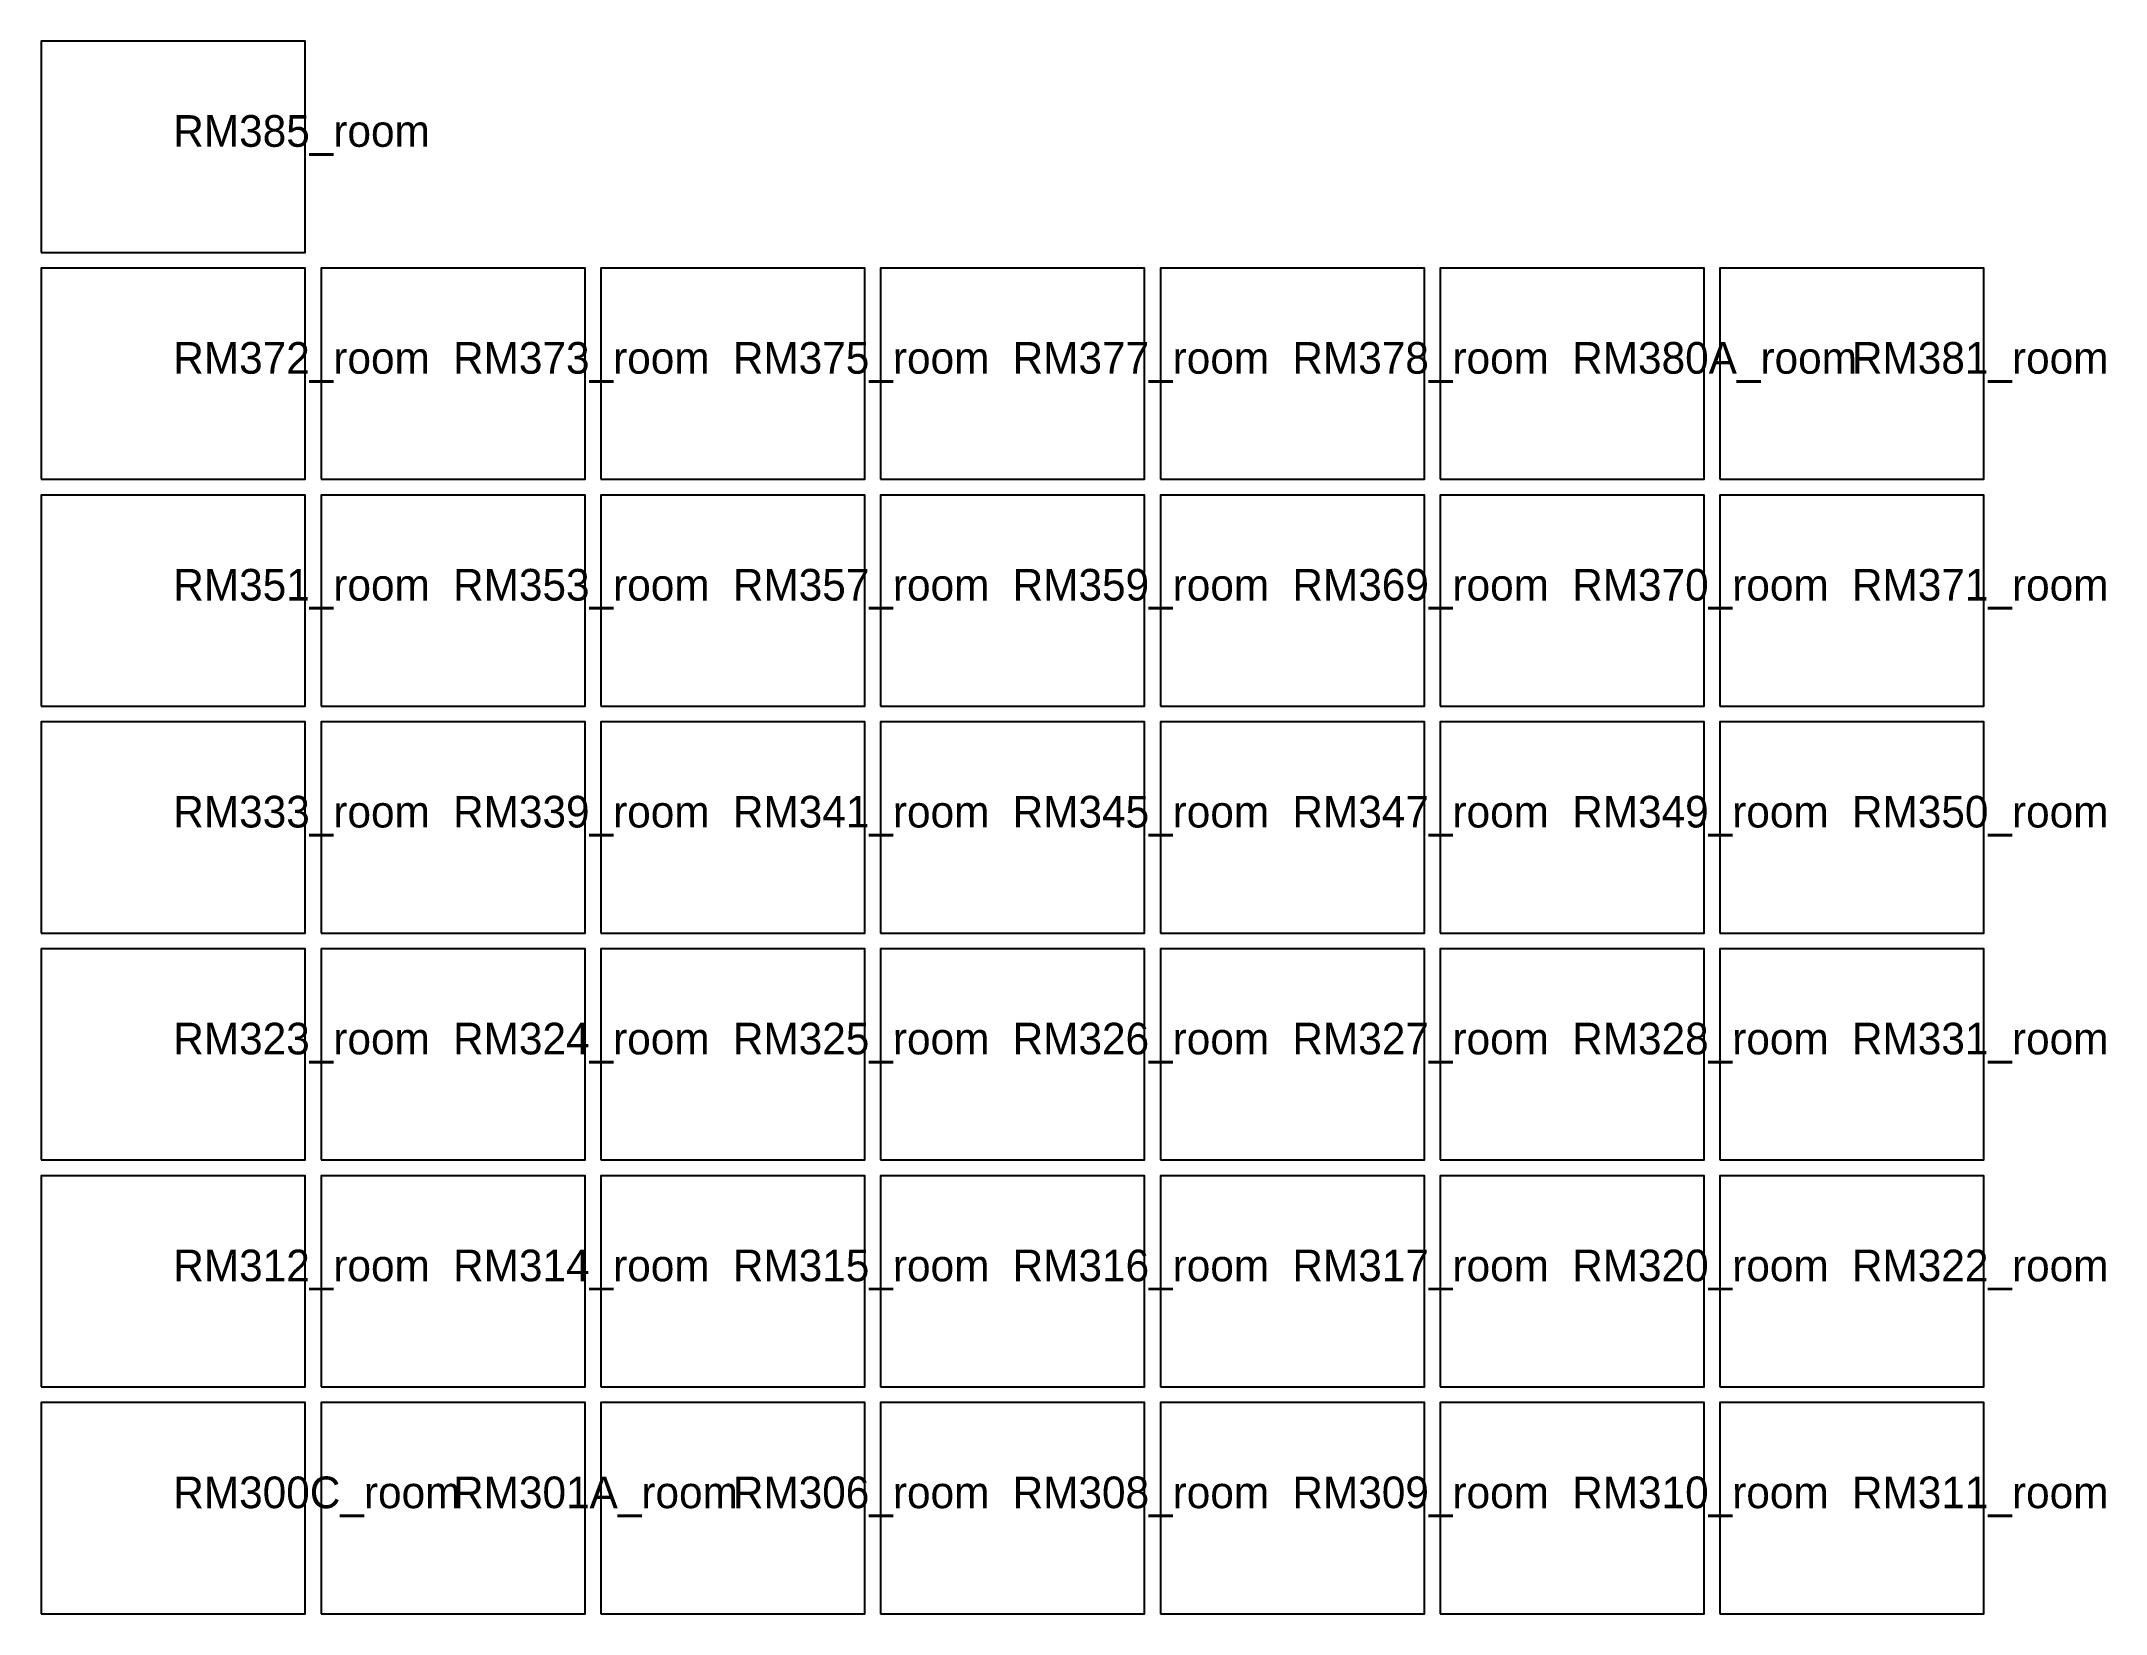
# Model space of a CAD drawing. Header units: metres. Extents: x 0 to 39.1, y 0 to 29.8.
import ezdxf

# ---------------------------------------------------------------- set-up
doc = ezdxf.new("R2010")
doc.units = ezdxf.units.M
doc.layers.add('A-AREA-IDEN', color=7, linetype='Continuous')
doc.layers.add('A-AREA-ROOM', color=7, linetype='Continuous')

msp = doc.modelspace()

# ---------------------------------------------------------------- linework, layer by layer
at = {"layer": 'A-AREA-ROOM'}
for points in [[(0, 25.8), (5, 25.8), (5, 29.8), (0, 29.8)], [(0, 21.5), (5, 21.5), (5, 25.5), (0, 25.5)], [(5.3, 21.5), (10.3, 21.5), (10.3, 25.5), (5.3, 25.5)], [(10.6, 21.5), (15.6, 21.5), (15.6, 25.5), (10.6, 25.5)], [(15.9, 21.5), (20.9, 21.5), (20.9, 25.5), (15.9, 25.5)], [(21.2, 21.5), (26.2, 21.5), (26.2, 25.5), (21.2, 25.5)], [(26.5, 21.5), (31.5, 21.5), (31.5, 25.5), (26.5, 25.5)], [(31.8, 21.5), (36.8, 21.5), (36.8, 25.5), (31.8, 25.5)], [(0, 17.2), (5, 17.2), (5, 21.2), (0, 21.2)], [(5.3, 17.2), (10.3, 17.2), (10.3, 21.2), (5.3, 21.2)], [(10.6, 17.2), (15.6, 17.2), (15.6, 21.2), (10.6, 21.2)], [(15.9, 17.2), (20.9, 17.2), (20.9, 21.2), (15.9, 21.2)], [(21.2, 17.2), (26.2, 17.2), (26.2, 21.2), (21.2, 21.2)], [(26.5, 17.2), (31.5, 17.2), (31.5, 21.2), (26.5, 21.2)], [(31.8, 17.2), (36.8, 17.2), (36.8, 21.2), (31.8, 21.2)], [(0, 12.9), (5, 12.9), (5, 16.9), (0, 16.9)], [(5.3, 12.9), (10.3, 12.9), (10.3, 16.9), (5.3, 16.9)], [(10.6, 12.9), (15.6, 12.9), (15.6, 16.9), (10.6, 16.9)], [(15.9, 12.9), (20.9, 12.9), (20.9, 16.9), (15.9, 16.9)], [(21.2, 12.9), (26.2, 12.9), (26.2, 16.9), (21.2, 16.9)], [(26.5, 12.9), (31.5, 12.9), (31.5, 16.9), (26.5, 16.9)], [(31.8, 12.9), (36.8, 12.9), (36.8, 16.9), (31.8, 16.9)], [(0, 8.6), (5, 8.6), (5, 12.6), (0, 12.6)], [(5.3, 8.6), (10.3, 8.6), (10.3, 12.6), (5.3, 12.6)], [(10.6, 8.6), (15.6, 8.6), (15.6, 12.6), (10.6, 12.6)], [(15.9, 8.6), (20.9, 8.6), (20.9, 12.6), (15.9, 12.6)], [(21.2, 8.6), (26.2, 8.6), (26.2, 12.6), (21.2, 12.6)], [(26.5, 8.6), (31.5, 8.6), (31.5, 12.6), (26.5, 12.6)], [(31.8, 8.6), (36.8, 8.6), (36.8, 12.6), (31.8, 12.6)], [(0, 4.3), (5, 4.3), (5, 8.3), (0, 8.3)], [(5.3, 4.3), (10.3, 4.3), (10.3, 8.3), (5.3, 8.3)], [(10.6, 4.3), (15.6, 4.3), (15.6, 8.3), (10.6, 8.3)], [(15.9, 4.3), (20.9, 4.3), (20.9, 8.3), (15.9, 8.3)], [(21.2, 4.3), (26.2, 4.3), (26.2, 8.3), (21.2, 8.3)], [(26.5, 4.3), (31.5, 4.3), (31.5, 8.3), (26.5, 8.3)], [(31.8, 4.3), (36.8, 4.3), (36.8, 8.3), (31.8, 8.3)], [(0, 0), (5, 0), (5, 4), (0, 4)], [(5.3, 0), (10.3, 0), (10.3, 4), (5.3, 4)], [(10.6, 0), (15.6, 0), (15.6, 4), (10.6, 4)], [(15.9, 0), (20.9, 0), (20.9, 4), (15.9, 4)], [(21.2, 0), (26.2, 0), (26.2, 4), (21.2, 4)], [(26.5, 0), (31.5, 0), (31.5, 4), (26.5, 4)], [(31.8, 0), (36.8, 0), (36.8, 4), (31.8, 4)]]:
    msp.add_lwpolyline(points, close=True, dxfattribs=at)

# ---------------------------------------------------------------- texts
at = {"layer": 'A-AREA-IDEN'}
for s, p in [('RM385_room', (2.5, 27.8)), ('RM372_room', (2.5, 23.5)), ('RM373_room', (7.8, 23.5)), ('RM375_room', (13.1, 23.5)), ('RM377_room', (18.4, 23.5)), ('RM378_room', (23.7, 23.5)), ('RM380A_room', (29, 23.5)), ('RM381_room', (34.3, 23.5)), ('RM351_room', (2.5, 19.2)), ('RM353_room', (7.8, 19.2)), ('RM357_room', (13.1, 19.2)), ('RM359_room', (18.4, 19.2)), ('RM369_room', (23.7, 19.2)), ('RM370_room', (29, 19.2)), ('RM371_room', (34.3, 19.2)), ('RM333_room', (2.5, 14.9)), ('RM339_room', (7.8, 14.9)), ('RM341_room', (13.1, 14.9)), ('RM345_room', (18.4, 14.9)), ('RM347_room', (23.7, 14.9)), ('RM349_room', (29, 14.9)), ('RM350_room', (34.3, 14.9)), ('RM323_room', (2.5, 10.6)), ('RM324_room', (7.8, 10.6)), ('RM325_room', (13.1, 10.6)), ('RM326_room', (18.4, 10.6)), ('RM327_room', (23.7, 10.6)), ('RM328_room', (29, 10.6)), ('RM331_room', (34.3, 10.6)), ('RM312_room', (2.5, 6.3)), ('RM314_room', (7.8, 6.3)), ('RM315_room', (13.1, 6.3)), ('RM316_room', (18.4, 6.3)), ('RM317_room', (23.7, 6.3)), ('RM320_room', (29, 6.3)), ('RM322_room', (34.3, 6.3)), ('RM300C_room', (2.5, 2)), ('RM301A_room', (7.8, 2)), ('RM306_room', (13.1, 2)), ('RM308_room', (18.4, 2)), ('RM309_room', (23.7, 2)), ('RM310_room', (29, 2)), ('RM311_room', (34.3, 2))]:
    msp.add_text(s, height=0.6, dxfattribs=at).set_placement(p)

doc.saveas('drawing.dxf')
